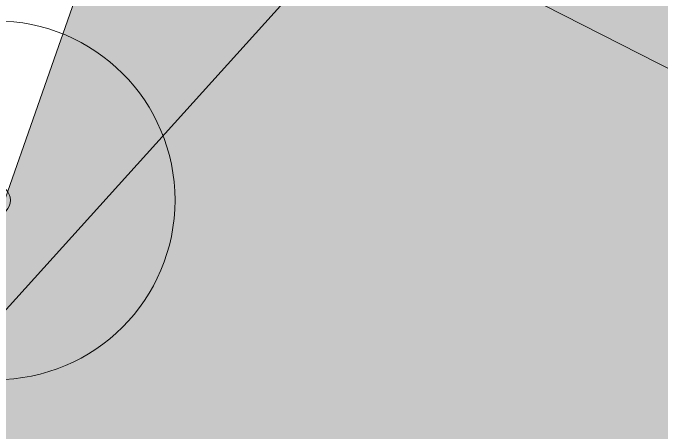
# Model space of a CAD drawing. Header units: metres. Extents: x -3 to 687, y -1 to 1371.
# Drawn here: x 304.91 to 326.56, y 89.07 to 103.08 of the extents above; entities that cross this region are included whole.
import ezdxf

# ---------------------------------------------------------------- set-up
doc = ezdxf.new("R2010")
doc.units = ezdxf.units.M
doc.header["$MEASUREMENT"] = 0
for name, color, linetype, lineweight, true_color in [('TPX_BUILDINGS', 7, 'CONTINUOUS', 0, 0x000000), ('TPX_BUILDINGS_HATCH', 7, 'CONTINUOUS', 0, 0xf0f0f0), ('TPX_BUILDINGS_SHADOWS_HATCH', 7, 'CONTINUOUS', 0, 0x000000), ('TPX_BUILDINGS_SHADOWS_OUTLINES', 7, 'CONTINUOUS', 0, 0x000000), ('TPX_CONTOUR_LINES_5M', 7, 'CONTINUOUS', 0, 0x969696), ('TPX_VEGETATION_TREES_INDIVIDUAL', 7, 'CONTINUOUS', 0, 0x136734)]:
    doc.layers.add(name, color=color, linetype=linetype, lineweight=lineweight, true_color=true_color)

# ---------------------------------------------------------------- blocks, each defined once
blk = doc.blocks.new('TREETR005_CR060')
at = {"layer": 'TPX_VEGETATION_TREES_INDIVIDUAL'}
for radius in [6, 0.5]:
    blk.add_circle((0, 0, 0.036), radius, dxfattribs=at)

msp = doc.modelspace()

# ---------------------------------------------------------------- hatches: boundary and pattern name
at = {"layer": 'TPX_BUILDINGS_HATCH'}
msp.add_hatch(color=256, dxfattribs=at).paths.add_polyline_path([(309.291, 110.153), (292.733, 62.839), (346.152, 43.782), (357.839, 77.354), (327.745, 100.742), (309.291, 110.153)])
at = {"layer": 'TPX_BUILDINGS_SHADOWS_HATCH'}
msp.add_hatch(color=256, dxfattribs=at).paths.add_polyline_path([(313.534, 114.396), (309.291, 110.153), (327.745, 100.742), (357.839, 77.354), (346.152, 43.782), (350.395, 48.024), (362.082, 81.596), (331.987, 104.985), (313.534, 114.396)])

# ---------------------------------------------------------------- linework, layer by layer
at = {"layer": 'TPX_BUILDINGS', "elevation": 0.042}
msp.add_lwpolyline([(309.291, 110.153), (292.733, 62.839), (346.152, 43.782), (357.839, 77.354), (327.745, 100.742)], close=True, dxfattribs=at)
at = {"layer": 'TPX_BUILDINGS_SHADOWS_OUTLINES', "elevation": 0.039}
msp.add_lwpolyline([(313.534, 114.396), (309.291, 110.153), (327.745, 100.742), (357.839, 77.354), (346.152, 43.782), (350.395, 48.024), (362.082, 81.596), (331.987, 104.985)], close=True, dxfattribs=at)
at = {"layer": 'TPX_CONTOUR_LINES_5M', "elevation": 0.048}
msp.add_lwpolyline([(170.328, 380.059), (124.415, 348.885), (124.832, 318.547), (193.614, 227.534), (196.533, 169.954), (248.942, 144.686), (301.35, 89.49), (343.793, 136.52), (348.633, 166.858), (327.555, 179.216), (309.668, 227.534), (221.782, 318.547), (196.533, 378.94), (170.328, 380.059)], dxfattribs=at)

# ---------------------------------------------------------------- block references
at = {"layer": 'TPX_VEGETATION_TREES_INDIVIDUAL'}
msp.add_blockref('TREETR005_CR060', (304.325, 96.819, 0.036), dxfattribs=at)

doc.saveas('drawing.dxf')
